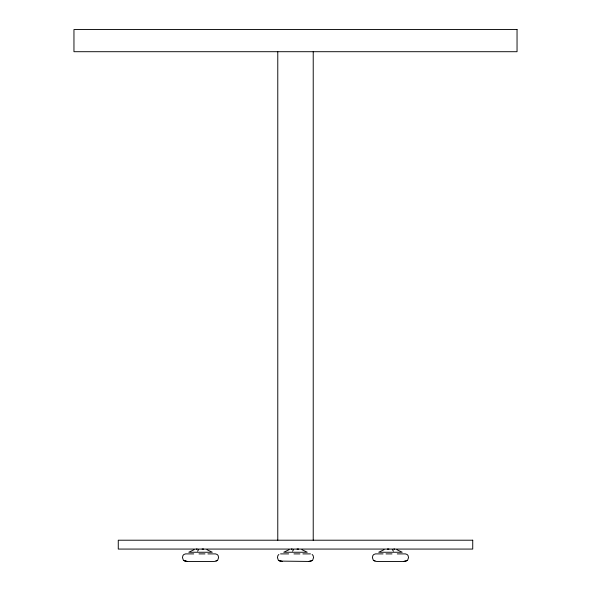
<?xml version="1.0" encoding="UTF-8"?>
<svg xmlns="http://www.w3.org/2000/svg" width="591" height="591" viewBox="0 0 591 591"><rect width="100%" height="100%" fill="white"/><g stroke="black" fill="none" stroke-linecap="round" stroke-linejoin="round"><path stroke-width="0.89" d="M197.542 551.167L198.716 549.571M292.508 551.167L293.683 549.571M278.893 554.469L277.94 555.481L277.423 557.549L278.324 560.135L279.646 561.095L309.159 561.45L311.354 561.095L312.676 560.135L313.577 557.549L313.06 555.481L312.107 554.469M194.151 549.674L188.773 552.245L212.302 552.245L206.916 549.674M289.117 549.674L283.732 552.245L307.268 552.245L301.883 549.674M384.084 549.674L378.698 552.245L402.227 552.245L396.849 549.674M215.944 560.778L217.192 560.408M308.613 561.45L312.159 560.408M403.579 561.45L407.125 560.408M394.581 549.061L393.887 549.069M203.607 549.061L202.085 549.069M298.573 549.061L297.051 549.069M193.722 553.893L185.581 553.893L183.927 554.469L182.974 555.481L182.456 557.549L183.358 560.135L184.688 561.095L186.874 561.45L214.201 561.45L216.387 561.095L217.71 560.135L218.611 557.549L218.094 555.481L217.141 554.469L215.493 553.893L207.929 553.893M199.012 553.893L204.959 553.893M280.548 553.893L288.689 553.893M293.971 553.893L299.918 553.893M302.895 553.893L310.452 553.893M383.071 553.893L375.507 553.893L373.859 554.469L372.906 555.481L372.389 557.549L373.29 560.135L374.613 561.095L376.799 561.45L404.126 561.45L406.312 561.095L407.642 560.135L408.544 557.549L408.026 555.481L407.073 554.469L405.419 553.893L397.278 553.893M386.041 553.893L391.988 553.893M387.393 549.061L388.915 549.069M292.072 549.069L291.385 549.061M197.113 549.069L196.419 549.061M282.387 561.45L278.841 560.408L280.718 560.962M187.421 561.45L183.875 560.408L185.751 560.962M373.808 560.408L375.056 560.778M392.284 549.571L393.458 551.167M313.223 51.705L313.223 540.211M277.777 51.705L277.777 540.211M517.044 29.55L73.956 29.55L73.956 51.705L517.044 51.705L517.044 29.55M472.734 540.211L118.266 540.211L118.266 549.069L472.734 549.069L472.734 540.211"/></g></svg>
